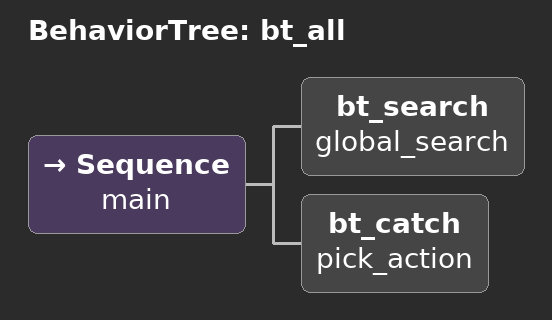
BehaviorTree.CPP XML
<root>
    <BehaviorTree ID="bt_all">
    <Sequence name="main">
        <bt_search name="global_search"/>
        <bt_catch name="pick_action"/>
    </Sequence>
    </BehaviorTree>
</root>
